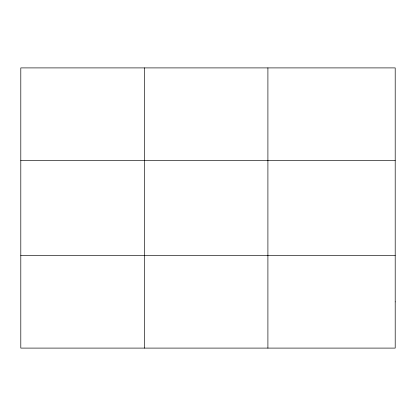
<?xml version="1.0" encoding="UTF-8"?>
<svg xmlns="http://www.w3.org/2000/svg" width="416" height="416" viewBox="0 0 416 416"><rect width="100%" height="100%" fill="white"/><g stroke="black" fill="none" stroke-linecap="round" stroke-linejoin="round"><path stroke-width="0.62" d="M144.352 348.098L144.352 67.902M267.904 348.098L267.904 67.902M20.8 160.368L395.2 160.368M20.8 255.632L395.2 255.632M395.2 301.865L395.2 348.098L20.8 348.098L20.8 67.902L395.2 67.902L395.2 301.865"/></g></svg>
